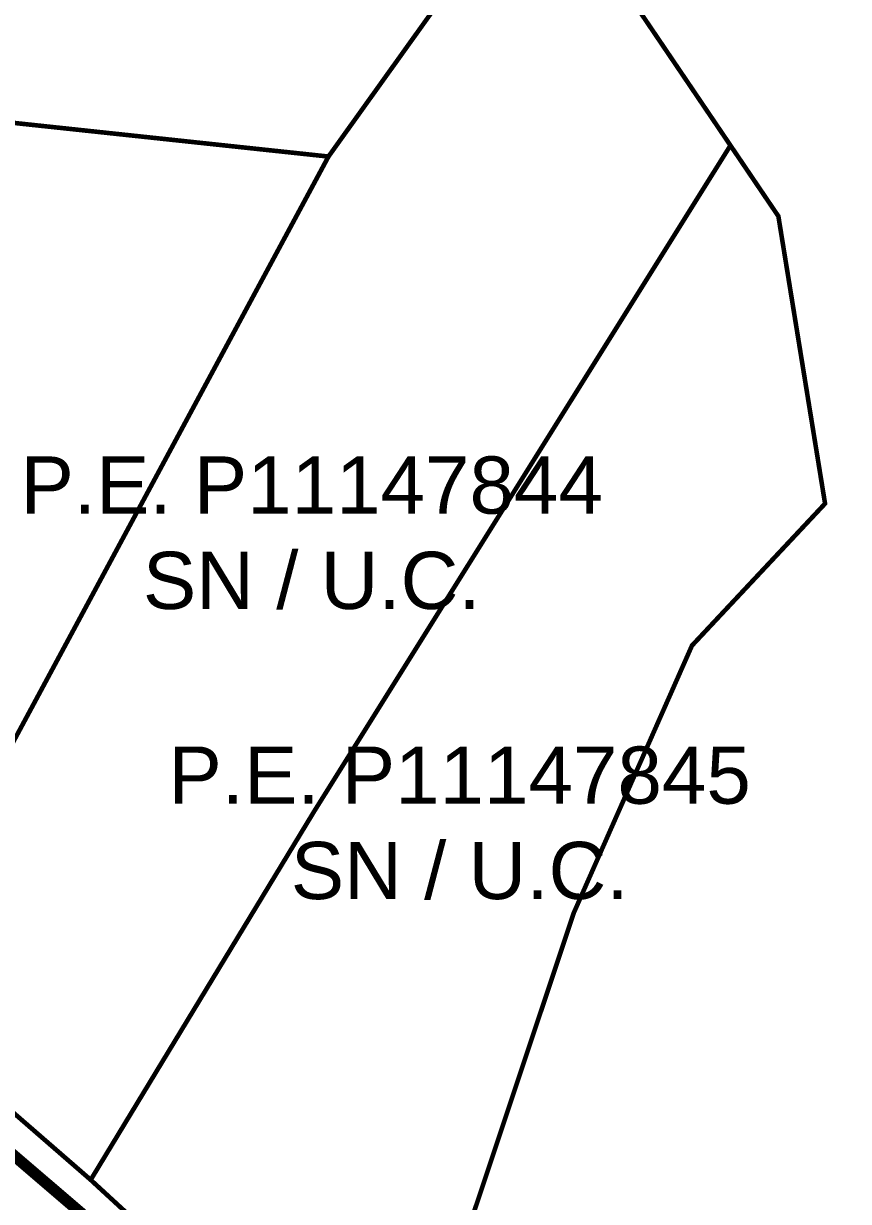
# Model space of a CAD drawing. Header units: metres. Extents: x 561401 to 594056, y 8460144 to 8508504.
# Drawn here: x 587410.2 to 587446.2, y 8499075.2 to 8499126.7 of the extents above; entities that cross this region are included whole.
import ezdxf

# ---------------------------------------------------------------- set-up
doc = ezdxf.new("R2010")
doc.units = ezdxf.units.M
for name, color, linetype in [('1.1. DERECHO DE VIA', 230, 'Continuous'), ('1.2. AFECTADOS BASE GRAFICA SUNARP', 150, 'Continuous'), ('1.2. BASE GRAFICA ESTATAL INSCRITO', 190, 'Continuous'), ('1.2. BASE GRAFICA SUNARP', 150, 'Continuous'), ('1.3 ETIQUETA P.E. Y U.C.', 1, 'Continuous')]:
    doc.layers.add(name, color=color, linetype=linetype)
doc.styles.add('Arial', font='arial.ttf', dxfattribs={"height": 1})

msp = doc.modelspace()

# ---------------------------------------------------------------- linework, layer by layer
at = {"layer": '1.1. DERECHO DE VIA', "color": 230, "linetype": 'Continuous', "lineweight": 40, "ltscale": 0.2, "const_width": 0.5}
msp.add_lwpolyline([(587250.433, 8499206.247), (587267.333, 8499195.555), (587284.05, 8499184.578), (587300.491, 8499173.199), (587316.915, 8499161.801), (587333.157, 8499150.162), (587348.391, 8499137.234), (587362.059, 8499122.641), (587376.232, 8499108.532), (587390.897, 8499094.964), (587405.284, 8499081.102), (587413.16, 8499074.347), (587419.525, 8499067.38), (587435.066, 8499054.809), (587449.873, 8499041.385), (587463.331, 8499026.59), (587475.813, 8499010.975), (587487.545, 8498994.917)], dxfattribs=at)
at = {"layer": '1.2. AFECTADOS BASE GRAFICA SUNARP', "color": 64, "linetype": 'Continuous', "lineweight": -3, "const_width": 0.2}
for points in [[(587432.716, 8499133.749), (587441.081, 8499121.386), (587443.174, 8499118.292), (587444.754, 8499108.559), (587445.213, 8499105.731), (587439.401, 8499099.526), (587434.237, 8499087.838), (587430.271, 8499075.942), (587430.172, 8499075.643), (587426.305, 8499064.044), (587444.813, 8499046.99), (587475.329, 8499013.354), (587481.176, 8499005.359)], [(587481.176, 8499005.359), (587475.329, 8499013.354), (587444.813, 8499046.99), (587426.305, 8499064.044), (587426.305, 8499064.045), (587413.142, 8499076.174), (587403.821, 8499084.279), (587378.29, 8499106.479), (587378.29, 8499106.479), (587354.784, 8499128.939)]]:
    msp.add_lwpolyline(points, dxfattribs=at)
at = {"layer": '1.2. BASE GRAFICA ESTATAL INSCRITO', "color": 64, "linetype": 'Continuous', "lineweight": -3, "const_width": 0.2}
msp.add_lwpolyline([(587423.526, 8499120.901), (587383.019, 8499125.234), (587378.29, 8499106.479), (587403.821, 8499084.279), (587423.526, 8499120.901)], close=True, dxfattribs=at)
at = {"layer": '1.2. BASE GRAFICA SUNARP', "color": 64, "linetype": 'Continuous', "lineweight": -3, "const_width": 0.2}
for points in [[(587425.472, 8499144.455), (587426.028, 8499157.295), (587419.595, 8499174.377), (587403.606, 8499191.705), (587400.455, 8499170.598), (587391.956, 8499155.542), (587385.733, 8499136.002), (587383.019, 8499125.234), (587423.526, 8499120.901), (587432.716, 8499133.749), (587425.472, 8499144.455)], [(587441.081, 8499121.386), (587432.716, 8499133.749), (587423.526, 8499120.901), (587403.821, 8499084.279), (587413.142, 8499076.174), (587422.883, 8499092.25), (587441.081, 8499121.386)], [(587439.401, 8499099.526), (587445.213, 8499105.731), (587443.174, 8499118.292), (587441.081, 8499121.386), (587422.883, 8499092.25), (587413.142, 8499076.174), (587426.305, 8499064.045), (587434.237, 8499087.838), (587439.401, 8499099.526)]]:
    msp.add_lwpolyline(points, close=True, dxfattribs=at)

# ---------------------------------------------------------------- texts
at = {"layer": '1.3 ETIQUETA P.E. Y U.C.', "color": 1, "char_height": 2.5, "attachment_point": 5, "style": 'Arial'}
for s, insert in [('P.E. P11147844\\PSN / U.C.', (587422.794, 8499104.441)), ('P.E. P11147845\\PSN / U.C.', (587429.255, 8499091.761))]:
    msp.add_mtext(s, dxfattribs=dict(at, insert=insert))

doc.saveas('drawing.dxf')
